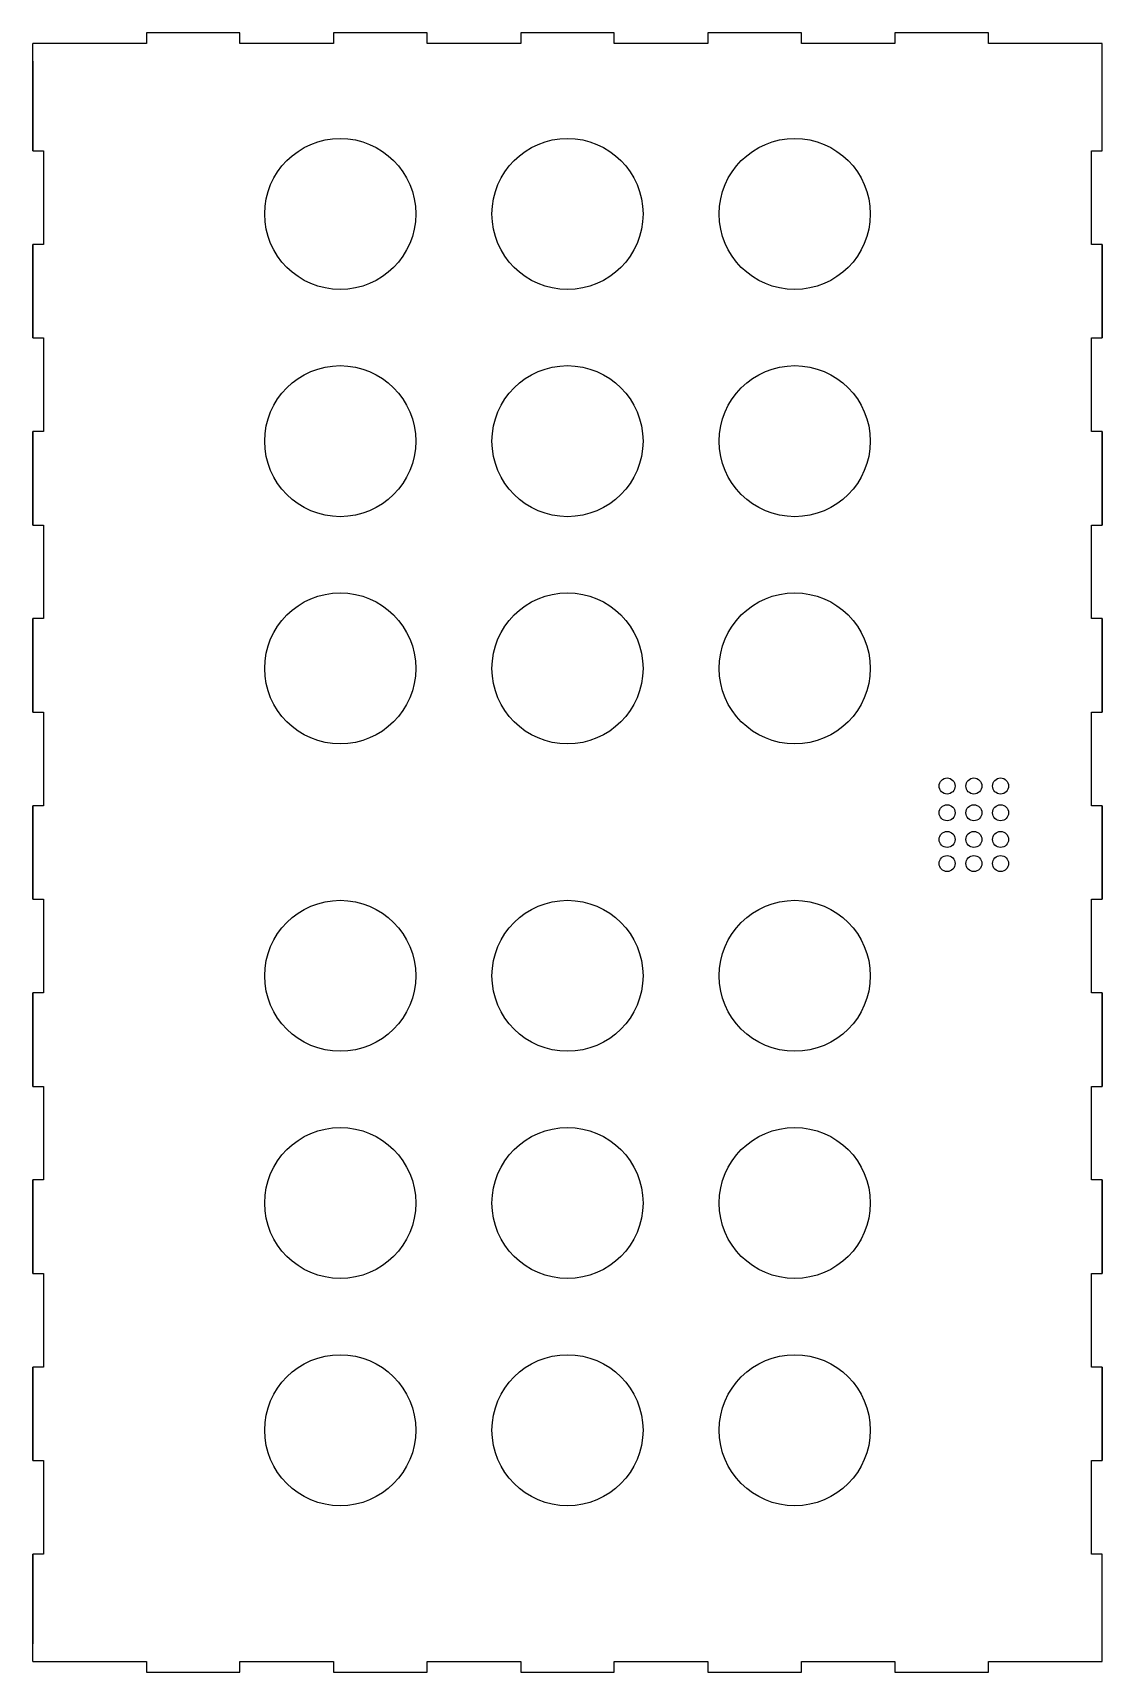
# Model space of a CAD drawing. Header units: millimetres. Extents: x 3260 to 3660, y 1249 to 1863.
import ezdxf

# ---------------------------------------------------------------- set-up
doc = ezdxf.new("R2010")
doc.units = ezdxf.units.MM
doc.layers.add('Tablero_Corte_En_MDF_4mm v1_Sketch2', color=7, linetype='Continuous')

msp = doc.modelspace()

# ---------------------------------------------------------------- linework, layer by layer
for p, q in [((3264.19, 1858.65), (3260.19, 1858.65)), ((3260.19, 1818.5), (3260.19, 1858.65)), ((3302.69, 1858.65), (3264.19, 1858.65)), ((3337.69, 1862.65), (3302.69, 1862.65)), ((3302.69, 1862.65), (3302.69, 1858.65)), ((3337.69, 1858.65), (3337.69, 1862.65)), ((3372.69, 1858.65), (3337.69, 1858.65)), ((3407.69, 1862.65), (3372.69, 1862.65)), ((3372.69, 1862.65), (3372.69, 1858.65)), ((3407.69, 1858.65), (3407.69, 1862.65)), ((3442.69, 1858.65), (3407.69, 1858.65)), ((3477.69, 1862.65), (3442.69, 1862.65)), ((3442.69, 1862.65), (3442.69, 1858.65)), ((3477.69, 1858.65), (3477.69, 1862.65)), ((3512.69, 1858.65), (3477.69, 1858.65)), ((3547.69, 1862.65), (3512.69, 1862.65)), ((3512.69, 1862.65), (3512.69, 1858.65)), ((3547.69, 1858.65), (3547.69, 1862.65)), ((3582.69, 1858.65), (3547.69, 1858.65)), ((3617.69, 1862.65), (3582.69, 1862.65)), ((3582.69, 1862.65), (3582.69, 1858.65)), ((3617.69, 1858.65), (3617.69, 1862.65)), ((3656.19, 1858.65), (3617.69, 1858.65)), ((3660.19, 1858.65), (3656.19, 1858.65)), ((3660.19, 1818.5), (3660.19, 1858.65)), ((3260.19, 1852), (3260.19, 1818.5)), ((3660.19, 1818.5), (3660.19, 1852)), ((3660.19, 1818.5), (3660.19, 1852)), ((3260.19, 1818.5), (3264.19, 1818.5)), ((3264.19, 1818.5), (3264.19, 1783.5)), ((3656.19, 1783.5), (3656.19, 1818.5)), ((3656.19, 1818.5), (3660.19, 1818.5)), ((3656.19, 1783.5), (3656.19, 1818.5)), ((3656.19, 1818.5), (3660.19, 1818.5)), ((3264.19, 1783.5), (3260.19, 1783.5)), ((3260.19, 1783.5), (3260.19, 1748.5)), ((3260.19, 1783.5), (3260.19, 1748.5)), ((3260.19, 1748.5), (3260.19, 1783.5)), ((3660.19, 1783.5), (3656.19, 1783.5)), ((3660.19, 1783.5), (3656.19, 1783.5)), ((3660.19, 1748.5), (3660.19, 1783.5)), ((3660.19, 1748.5), (3660.19, 1783.5)), ((3660.19, 1783.5), (3660.19, 1748.5)), ((3660.19, 1748.5), (3660.19, 1783.5)), ((3260.19, 1748.5), (3264.19, 1748.5)), ((3264.19, 1748.5), (3264.19, 1713.5)), ((3656.19, 1713.5), (3656.19, 1748.5)), ((3656.19, 1748.5), (3660.19, 1748.5)), ((3656.19, 1713.5), (3656.19, 1748.5)), ((3656.19, 1748.5), (3660.19, 1748.5)), ((3264.19, 1713.5), (3260.19, 1713.5)), ((3260.19, 1713.5), (3260.19, 1678.5)), ((3260.19, 1713.5), (3260.19, 1678.5)), ((3260.19, 1678.5), (3260.19, 1713.5)), ((3660.19, 1713.5), (3656.19, 1713.5)), ((3660.19, 1713.5), (3656.19, 1713.5)), ((3660.19, 1678.5), (3660.19, 1713.5)), ((3660.19, 1678.5), (3660.19, 1713.5)), ((3660.19, 1713.5), (3660.19, 1678.5)), ((3660.19, 1678.5), (3660.19, 1713.5)), ((3260.19, 1678.5), (3264.19, 1678.5)), ((3264.19, 1678.5), (3264.19, 1643.5)), ((3656.19, 1643.5), (3656.19, 1678.5)), ((3656.19, 1678.5), (3660.19, 1678.5)), ((3656.19, 1643.5), (3656.19, 1678.5)), ((3656.19, 1678.5), (3660.19, 1678.5)), ((3264.19, 1643.5), (3260.19, 1643.5)), ((3260.19, 1643.5), (3260.19, 1608.5)), ((3260.19, 1643.5), (3260.19, 1608.5)), ((3260.19, 1608.5), (3260.19, 1643.5)), ((3660.19, 1643.5), (3656.19, 1643.5)), ((3660.19, 1643.5), (3656.19, 1643.5)), ((3660.19, 1608.5), (3660.19, 1643.5)), ((3660.19, 1608.5), (3660.19, 1643.5)), ((3660.19, 1643.5), (3660.19, 1608.5)), ((3660.19, 1608.5), (3660.19, 1643.5)), ((3260.19, 1608.5), (3264.19, 1608.5)), ((3264.19, 1608.5), (3264.19, 1573.5)), ((3656.19, 1573.5), (3656.19, 1608.5)), ((3656.19, 1608.5), (3660.19, 1608.5)), ((3656.19, 1573.5), (3656.19, 1608.5)), ((3656.19, 1608.5), (3660.19, 1608.5)), ((3264.19, 1573.5), (3260.19, 1573.5)), ((3260.19, 1573.5), (3260.19, 1538.5)), ((3260.19, 1573.5), (3260.19, 1538.5)), ((3260.19, 1538.5), (3260.19, 1573.5)), ((3660.19, 1573.5), (3656.19, 1573.5)), ((3660.19, 1573.5), (3656.19, 1573.5)), ((3660.19, 1538.5), (3660.19, 1573.5)), ((3660.19, 1538.5), (3660.19, 1573.5)), ((3660.19, 1573.5), (3660.19, 1538.5)), ((3660.19, 1538.5), (3660.19, 1573.5)), ((3260.19, 1538.5), (3264.19, 1538.5)), ((3264.19, 1538.5), (3264.19, 1503.5)), ((3656.19, 1503.5), (3656.19, 1538.5)), ((3656.19, 1538.5), (3660.19, 1538.5)), ((3656.19, 1503.5), (3656.19, 1538.5)), ((3656.19, 1538.5), (3660.19, 1538.5)), ((3264.19, 1503.5), (3260.19, 1503.5)), ((3260.19, 1503.5), (3260.19, 1468.5)), ((3260.19, 1503.5), (3260.19, 1468.5)), ((3260.19, 1468.5), (3260.19, 1503.5)), ((3660.19, 1503.5), (3656.19, 1503.5)), ((3660.19, 1503.5), (3656.19, 1503.5)), ((3660.19, 1468.5), (3660.19, 1503.5)), ((3660.19, 1468.5), (3660.19, 1503.5)), ((3660.19, 1503.5), (3660.19, 1468.5)), ((3660.19, 1468.5), (3660.19, 1503.5)), ((3260.19, 1468.5), (3264.19, 1468.5)), ((3264.19, 1468.5), (3264.19, 1433.5)), ((3656.19, 1433.5), (3656.19, 1468.5)), ((3656.19, 1468.5), (3660.19, 1468.5)), ((3656.19, 1433.5), (3656.19, 1468.5)), ((3656.19, 1468.5), (3660.19, 1468.5)), ((3264.19, 1433.5), (3260.19, 1433.5)), ((3260.19, 1433.5), (3260.19, 1398.5)), ((3260.19, 1433.5), (3260.19, 1398.5)), ((3260.19, 1398.5), (3260.19, 1433.5)), ((3660.19, 1433.5), (3656.19, 1433.5)), ((3660.19, 1433.5), (3656.19, 1433.5)), ((3660.19, 1398.5), (3660.19, 1433.5)), ((3660.19, 1398.5), (3660.19, 1433.5)), ((3660.19, 1433.5), (3660.19, 1398.5)), ((3660.19, 1398.5), (3660.19, 1433.5)), ((3260.19, 1398.5), (3264.19, 1398.5)), ((3264.19, 1398.5), (3264.19, 1363.5)), ((3656.19, 1363.5), (3656.19, 1398.5)), ((3656.19, 1398.5), (3660.19, 1398.5)), ((3656.19, 1363.5), (3656.19, 1398.5)), ((3656.19, 1398.5), (3660.19, 1398.5)), ((3264.19, 1363.5), (3260.19, 1363.5)), ((3260.19, 1363.5), (3260.19, 1328.5)), ((3260.19, 1363.5), (3260.19, 1328.5)), ((3260.19, 1328.5), (3260.19, 1363.5)), ((3660.19, 1363.5), (3656.19, 1363.5)), ((3660.19, 1363.5), (3656.19, 1363.5)), ((3660.19, 1328.5), (3660.19, 1363.5)), ((3660.19, 1328.5), (3660.19, 1363.5)), ((3660.19, 1363.5), (3660.19, 1328.5)), ((3660.19, 1328.5), (3660.19, 1363.5)), ((3260.19, 1328.5), (3264.19, 1328.5)), ((3264.19, 1328.5), (3264.19, 1293.5)), ((3656.19, 1293.5), (3656.19, 1328.5)), ((3656.19, 1328.5), (3660.19, 1328.5)), ((3656.19, 1293.5), (3656.19, 1328.5)), ((3656.19, 1328.5), (3660.19, 1328.5)), ((3264.19, 1293.5), (3260.19, 1293.5)), ((3260.19, 1293.5), (3260.19, 1260)), ((3260.19, 1253.34), (3260.19, 1293.5)), ((3660.19, 1293.5), (3656.19, 1293.5)), ((3660.19, 1293.5), (3656.19, 1293.5)), ((3660.19, 1260), (3660.19, 1293.5)), ((3660.19, 1253.34), (3660.19, 1293.5)), ((3260.19, 1253.34), (3264.19, 1253.34)), ((3264.19, 1253.34), (3302.69, 1253.34)), ((3302.69, 1253.34), (3302.69, 1249.34)), ((3337.69, 1249.34), (3337.69, 1253.34)), ((3337.69, 1253.34), (3372.69, 1253.34)), ((3372.69, 1253.34), (3372.69, 1249.34)), ((3407.69, 1249.34), (3407.69, 1253.34)), ((3407.69, 1253.34), (3442.69, 1253.34)), ((3442.69, 1253.34), (3442.69, 1249.34)), ((3477.69, 1249.34), (3477.69, 1253.34)), ((3477.69, 1253.34), (3512.69, 1253.34)), ((3512.69, 1253.34), (3512.69, 1249.34)), ((3547.69, 1249.34), (3547.69, 1253.34)), ((3547.69, 1253.34), (3582.69, 1253.34)), ((3582.69, 1253.34), (3582.69, 1249.34)), ((3617.69, 1249.34), (3617.69, 1253.34)), ((3617.69, 1253.34), (3656.19, 1253.34)), ((3656.19, 1253.34), (3660.19, 1253.34)), ((3302.69, 1249.34), (3337.69, 1249.34)), ((3372.69, 1249.34), (3407.69, 1249.34)), ((3442.69, 1249.34), (3477.69, 1249.34)), ((3512.69, 1249.34), (3547.69, 1249.34)), ((3582.69, 1249.34), (3617.69, 1249.34))]:
    msp.add_line(p, q)
for centre in [(3375.19, 1794.87), (3460.19, 1794.87), (3545.19, 1794.87), (3375.19, 1709.87), (3460.19, 1709.87), (3545.19, 1709.87), (3375.19, 1624.87), (3460.19, 1624.87), (3545.19, 1624.87), (3375.19, 1509.87), (3460.19, 1509.87), (3545.19, 1509.87), (3375.19, 1424.87), (3460.19, 1424.87), (3545.19, 1424.87), (3375.19, 1339.87), (3460.19, 1339.87), (3545.19, 1339.87)]:
    msp.add_circle(centre, 28.25)
at = {"layer": 'Tablero_Corte_En_MDF_4mm v1_Sketch2'}
for centre in [(3602.19, 1580.87), (3612.19, 1580.87), (3622.19, 1580.87), (3602.19, 1570.87), (3612.19, 1570.87), (3622.19, 1570.87), (3602.19, 1560.87), (3612.19, 1560.87), (3622.19, 1560.87), (3602.19, 1551.87), (3612.19, 1551.87), (3622.19, 1551.87)]:
    msp.add_circle(centre, 3, dxfattribs=at)

doc.saveas('drawing.dxf')
